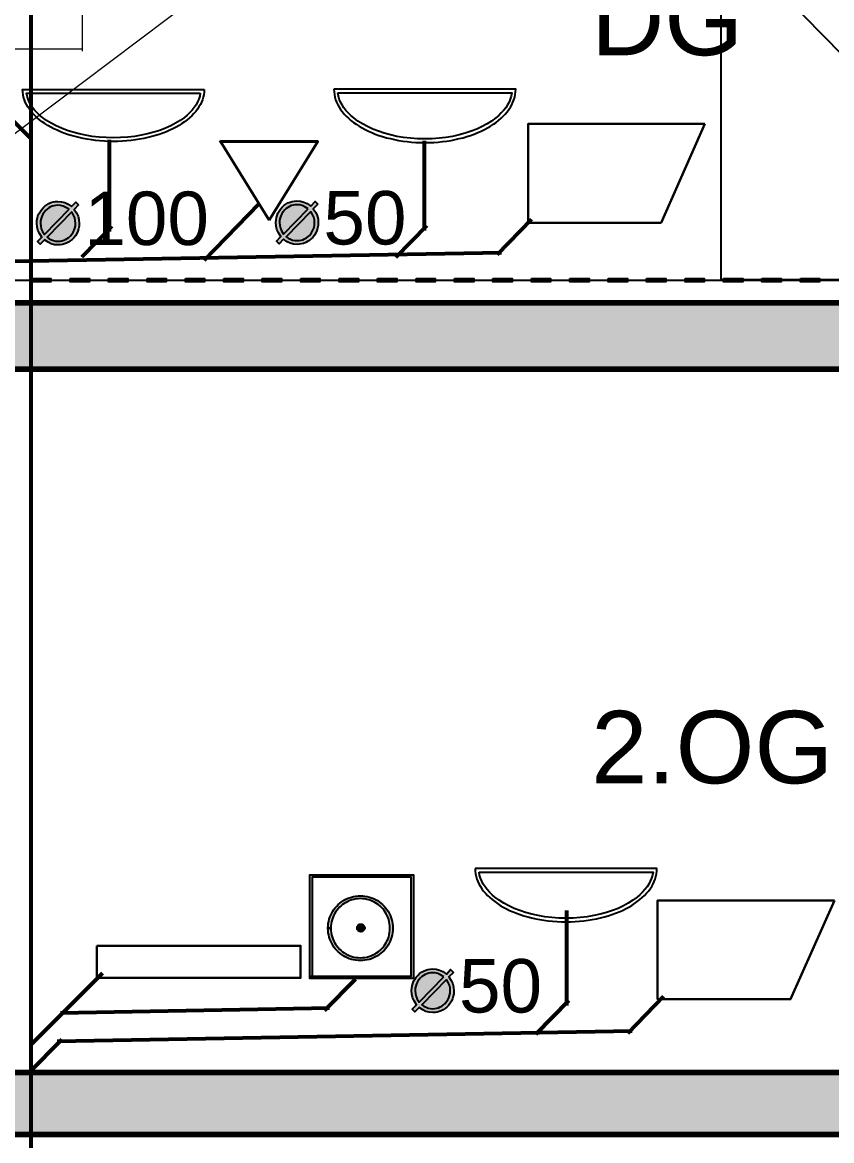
# Model space of a CAD drawing. Header units: millimetres. Extents: x 6 to 41668, y 1529 to 28527.
# Drawn here: x 26139 to 29259, y 14848 to 19161 of the extents above; entities that cross this region are included whole.
import ezdxf

# ---------------------------------------------------------------- set-up
doc = ezdxf.new("R2010")
doc.units = ezdxf.units.MM
doc.header["$LTSCALE"] = 50
for name, color, linetype in [('00_Wand_Bestand', 7, 'Continuous'), ('05_Linien_stark', 7, 'Continuous'), ('06_Linien_fein', 3, 'Continuous'), ('07_Bemassung', 6, 'Continuous'), ('10_Text', 7, 'Continuous')]:
    doc.layers.add(name, color=color, linetype=linetype)
doc.styles.add('PLAN', font='arial.ttf')

msp = doc.modelspace()

# ---------------------------------------------------------------- hatches: boundary and pattern name
at = {"layer": '00_Wand_Bestand'}
for points in [[(26356.3, 18456.9), (26339.4, 18439.4), (26348.5, 18425.7), (26354.3, 18413.1), (26357.5, 18399.9), (26358.5, 18384.7), (26357.9, 18374.5), (26356.2, 18364.8), (26353.2, 18355.4), (26349, 18346.4), (26343.7, 18337.7), (26337.2, 18329.5), (26330.9, 18323.1), (26324.3, 18317.5), (26317.4, 18312.8), (26310, 18309), (26302.3, 18306), (26294.2, 18303.9), (26285.7, 18302.6), (26276.9, 18302.1), (26263, 18303.2), (26250.8, 18306.4), (26238.6, 18312.4), (26224.6, 18321.8), (26207.6, 18304.7), (26197.3, 18315), (26214.4, 18332.2), (26205.3, 18346.6), (26199.4, 18359.4), (26196.3, 18372.2), (26195.2, 18386.7), (26195.7, 18396.2), (26197.2, 18405.3), (26199.6, 18414), (26203.1, 18422.4), (26207.5, 18430.4), (26212.9, 18438), (26219.3, 18445.2), (26226.3, 18451.8), (26233.7, 18457.3), (26241.5, 18461.9), (26249.7, 18465.4), (26258.2, 18467.9), (26267.1, 18469.5), (26276.3, 18470), (26290.5, 18468.9), (26303.1, 18465.6), (26315.6, 18459.5), (26329.3, 18450.1), (26346, 18467.4)], [(27277.9, 18459.1), (27260.9, 18441.6), (27270.1, 18427.9), (27275.9, 18415.3), (27279.1, 18402.1), (27280.1, 18386.9), (27279.5, 18376.7), (27277.7, 18367), (27274.7, 18357.6), (27270.6, 18348.5), (27265.2, 18339.9), (27258.7, 18331.6), (27252.5, 18325.2), (27245.9, 18319.7), (27238.9, 18315), (27231.6, 18311.2), (27223.8, 18308.2), (27215.7, 18306), (27207.3, 18304.8), (27198.4, 18304.3), (27184.5, 18305.4), (27172.4, 18308.6), (27160.2, 18314.5), (27146.1, 18324), (27129.2, 18306.9), (27118.8, 18317.2), (27135.9, 18334.4), (27126.8, 18348.8), (27121, 18361.6), (27117.8, 18374.4), (27116.8, 18388.9), (27117.3, 18398.3), (27118.7, 18407.5), (27121.2, 18416.2), (27124.6, 18424.6), (27129.1, 18432.6), (27134.5, 18440.2), (27140.9, 18447.4), (27147.9, 18454), (27155.3, 18459.5), (27163.1, 18464.1), (27171.3, 18467.6), (27179.8, 18470.1), (27188.7, 18471.6), (27197.9, 18472.1), (27212.1, 18471), (27224.7, 18467.7), (27237.1, 18461.7), (27250.8, 18452.3), (27267.6, 18469.6)], [(27240.8, 18442), (27228.4, 18449.4), (27218.1, 18454.2), (27208.4, 18456.7), (27197.9, 18457.5), (27190.2, 18457.1), (27182.8, 18455.9), (27175.8, 18453.8), (27169, 18450.9), (27162.5, 18447.1), (27156.4, 18442.5), (27150.6, 18437.1), (27144.5, 18430.1), (27139.5, 18422.6), (27135.7, 18414.7), (27132.9, 18406.3), (27131.2, 18397.5), (27130.7, 18388.3), (27131.5, 18376.8), (27134, 18366.6), (27138.6, 18356.2), (27145.9, 18344.4)], [(26319.2, 18439.8), (26306.9, 18447.2), (26296.5, 18452), (26286.8, 18454.5), (26276.3, 18455.4), (26268.6, 18454.9), (26261.3, 18453.7), (26254.2, 18451.6), (26247.4, 18448.7), (26241, 18444.9), (26234.8, 18440.3), (26229, 18434.9), (26222.9, 18427.9), (26218, 18420.4), (26214.1, 18412.5), (26211.3, 18404.1), (26209.7, 18395.3), (26209.1, 18386.1), (26210, 18374.6), (26212.4, 18364.4), (26217.1, 18354.1), (26224.3, 18342.2)], [(26329.6, 18429.5), (26234.4, 18331.9), (26242.7, 18326.4), (26251.2, 18322.2), (26259.7, 18319.1), (26268.3, 18317.3), (26277, 18316.7), (26284.7, 18317.1), (26292.1, 18318.4), (26299.2, 18320.4), (26306, 18323.3), (26312.5, 18327), (26318.6, 18331.6), (26324.5, 18337), (26330.5, 18343.9), (26335.5, 18351.3), (26339.4, 18359.2), (26342.1, 18367.4), (26343.8, 18376.1), (26344.3, 18385.3), (26343.5, 18396.9), (26341.1, 18407.3), (26336.6, 18417.7)], [(27251.1, 18431.7), (27156, 18334.1), (27164.3, 18328.6), (27172.8, 18324.4), (27181.3, 18321.3), (27189.9, 18319.5), (27198.6, 18318.9), (27206.3, 18319.3), (27213.7, 18320.6), (27220.8, 18322.6), (27227.6, 18325.5), (27234.1, 18329.2), (27240.2, 18333.8), (27246.1, 18339.2), (27252.1, 18346.1), (27257.1, 18353.5), (27260.9, 18361.4), (27263.7, 18369.6), (27265.4, 18378.3), (27265.9, 18387.4), (27265.1, 18399.1), (27262.7, 18409.5), (27258.2, 18419.9)], [(22149.3, 18086.2), (30224.5, 18086.2), (30224.5, 17815.7), (22149.3, 17815.7)], [(27251.7, 15477.6), (27247.2, 15477.6), (27247.2, 15873.2), (27647.3, 15873.2), (27647.3, 15473.2), (27247.2, 15473.2), (27247.2, 15477.6), (27251.7, 15477.6), (27251.7, 15482), (27638.4, 15482), (27638.4, 15864.4), (27256.1, 15864.4), (27256.1, 15477.6), (27251.7, 15477.6), (27251.7, 15482)], [(27328.6, 15667.6), (27317.6, 15667.6), (27317.9, 15676.5), (27318.8, 15685.3), (27320.3, 15693.9), (27322.4, 15702.2), (27325.1, 15710.3), (27328.2, 15718.2), (27331.9, 15725.8), (27336.1, 15733.1), (27340.7, 15740.1), (27345.8, 15746.7), (27351.3, 15753), (27357.2, 15758.9), (27363.5, 15764.4), (27370.1, 15769.5), (27377.1, 15774.1), (27384.4, 15778.3), (27392, 15781.9), (27399.8, 15785.1), (27408, 15787.7), (27416.3, 15789.8), (27424.9, 15791.4), (27433.6, 15792.3), (27442.5, 15792.6), (27451.5, 15792.3), (27460.2, 15791.4), (27468.8, 15789.8), (27477.2, 15787.7), (27485.3, 15785.1), (27493.1, 15781.9), (27500.7, 15778.3), (27508, 15774.1), (27515, 15769.5), (27521.7, 15764.4), (27527.9, 15758.9), (27533.8, 15753), (27539.3, 15746.7), (27544.4, 15740.1), (27549, 15733.1), (27553.2, 15725.8), (27556.9, 15718.2), (27560, 15710.3), (27562.7, 15702.2), (27564.8, 15693.9), (27566.3, 15685.3), (27567.2, 15676.5), (27567.5, 15667.6), (27567.2, 15658.7), (27566.3, 15649.9), (27564.8, 15641.4), (27562.7, 15633), (27560, 15624.9), (27556.9, 15617), (27553.2, 15609.4), (27549, 15602.1), (27544.4, 15595.1), (27539.3, 15588.5), (27533.8, 15582.2), (27527.9, 15576.3), (27521.7, 15570.8), (27515, 15565.7), (27508, 15561.1), (27500.7, 15557), (27493.1, 15553.3), (27485.3, 15550.1), (27477.2, 15547.5), (27468.8, 15545.4), (27460.2, 15543.9), (27451.5, 15542.9), (27442.5, 15542.6), (27433.6, 15542.9), (27424.9, 15543.9), (27416.3, 15545.4), (27408, 15547.5), (27399.8, 15550.1), (27392, 15553.3), (27384.4, 15557), (27377.1, 15561.1), (27370.1, 15565.7), (27363.5, 15570.8), (27357.2, 15576.3), (27351.3, 15582.2), (27345.8, 15588.5), (27340.7, 15595.1), (27336.1, 15602.1), (27331.9, 15609.4), (27328.2, 15617), (27325.1, 15624.9), (27322.4, 15633), (27320.3, 15641.4), (27318.8, 15649.9), (27317.9, 15658.7), (27317.6, 15667.6), (27328.6, 15667.6), (27328.9, 15659.1), (27329.9, 15650.8), (27331.4, 15642.6), (27333.5, 15634.7), (27336.1, 15627), (27339.2, 15619.6), (27342.9, 15612.4), (27347, 15605.6), (27351.6, 15599.1), (27356.6, 15592.9), (27362, 15587.1), (27367.8, 15581.7), (27374, 15576.6), (27380.5, 15572.1), (27387.4, 15567.9), (27394.5, 15564.3), (27402, 15561.1), (27409.6, 15558.5), (27417.6, 15556.4), (27425.7, 15554.9), (27434, 15554), (27442.5, 15553.6), (27451.1, 15554), (27459.4, 15554.9), (27467.5, 15556.4), (27475.5, 15558.5), (27483.1, 15561.1), (27490.6, 15564.3), (27497.7, 15567.9), (27504.6, 15572.1), (27511.1, 15576.6), (27517.3, 15581.7), (27523.1, 15587.1), (27528.5, 15592.9), (27533.5, 15599.1), (27538.1, 15605.6), (27542.2, 15612.4), (27545.9, 15619.6), (27549, 15627), (27551.6, 15634.7), (27553.7, 15642.6), (27555.2, 15650.8), (27556.2, 15659.1), (27556.5, 15667.6), (27556.2, 15676.1), (27555.2, 15684.4), (27553.7, 15692.6), (27551.6, 15700.5), (27549, 15708.2), (27545.9, 15715.6), (27542.2, 15722.8), (27538.1, 15729.6), (27533.5, 15736.1), (27528.5, 15742.3), (27523.1, 15748.1), (27517.3, 15753.6), (27511.1, 15758.6), (27504.6, 15763.2), (27497.7, 15767.3), (27490.6, 15770.9), (27483.1, 15774.1), (27475.5, 15776.7), (27467.5, 15778.8), (27459.4, 15780.3), (27451.1, 15781.3), (27442.5, 15781.6), (27434, 15781.3), (27425.7, 15780.3), (27417.6, 15778.8), (27409.6, 15776.7), (27402, 15774.1), (27394.5, 15770.9), (27387.4, 15767.3), (27380.5, 15763.2), (27374, 15758.6), (27367.8, 15753.6), (27362, 15748.1), (27356.6, 15742.3), (27351.6, 15736.1), (27347, 15729.6), (27342.9, 15722.8), (27339.2, 15715.6), (27336.1, 15708.2), (27333.5, 15700.5), (27331.4, 15692.6), (27329.9, 15684.4), (27328.9, 15676.1)], [(27800.8, 15497.4), (27783.9, 15479.8), (27793, 15466.2), (27798.8, 15453.5), (27802, 15440.4), (27803, 15425.1), (27802.4, 15415), (27800.6, 15405.2), (27797.7, 15395.8), (27793.5, 15386.8), (27788.2, 15378.2), (27781.6, 15369.9), (27775.4, 15363.5), (27768.8, 15358), (27761.8, 15353.3), (27754.5, 15349.4), (27746.8, 15346.4), (27738.7, 15344.3), (27730.2, 15343), (27721.3, 15342.6), (27707.5, 15343.6), (27695.3, 15346.8), (27683.1, 15352.8), (27669.1, 15362.3), (27652.1, 15345.1), (27641.8, 15355.5), (27658.9, 15372.6), (27649.7, 15387.1), (27643.9, 15399.9), (27640.7, 15412.7), (27639.7, 15427.1), (27640.2, 15436.6), (27641.6, 15445.7), (27644.1, 15454.5), (27647.6, 15462.8), (27652, 15470.8), (27657.4, 15478.5), (27663.8, 15485.7), (27670.8, 15492.3), (27678.3, 15497.8), (27686, 15502.3), (27694.2, 15505.9), (27702.7, 15508.4), (27711.6, 15509.9), (27720.8, 15510.4), (27735, 15509.3), (27747.6, 15506), (27760.1, 15500), (27773.8, 15490.6), (27790.5, 15507.9)], [(27763.7, 15480.2), (27751.3, 15487.7), (27741, 15492.4), (27731.3, 15495), (27720.8, 15495.8), (27713.1, 15495.4), (27705.7, 15494.2), (27698.7, 15492.1), (27691.9, 15489.1), (27685.5, 15485.4), (27679.3, 15480.8), (27673.5, 15475.4), (27667.4, 15468.3), (27662.4, 15460.9), (27658.6, 15452.9), (27655.8, 15444.6), (27654.2, 15435.8), (27653.6, 15426.6), (27654.4, 15415), (27656.9, 15404.8), (27661.6, 15394.5), (27668.8, 15382.7)], [(27774.1, 15469.9), (27678.9, 15372.3), (27687.2, 15366.9), (27695.7, 15362.6), (27704.2, 15359.6), (27712.8, 15357.8), (27721.5, 15357.2), (27729.2, 15357.6), (27736.6, 15358.8), (27743.7, 15360.9), (27750.5, 15363.8), (27757, 15367.5), (27763.1, 15372), (27768.9, 15377.4), (27775, 15384.4), (27780, 15391.8), (27783.8, 15399.6), (27786.6, 15407.9), (27788.2, 15416.6), (27788.8, 15425.7), (27788, 15437.4), (27785.6, 15447.8), (27781.1, 15458.1)], [(22092.7, 15118.3), (29872.9, 15118.3), (29872.9, 14864.5), (22092.7, 14864.5)]]:
    msp.add_hatch(color=7, dxfattribs=at).paths.add_polyline_path(points)
at = {"layer": '07_Bemassung'}
msp.add_hatch(color=7, dxfattribs=at).paths.add_polyline_path([(27444.5, 15683.7), (27447.5, 15683.4), (27450.3, 15682.5), (27452.9, 15681.2), (27455.1, 15679.3), (27456.9, 15677.1), (27458.3, 15674.6), (27459.2, 15671.8), (27459.5, 15668.7), (27459.2, 15665.7), (27458.3, 15662.9), (27456.9, 15660.3), (27455.1, 15658.1), (27452.9, 15656.3), (27450.3, 15654.9), (27447.5, 15654), (27444.5, 15653.7), (27441.5, 15654), (27438.6, 15654.9), (27436.1, 15656.3), (27433.9, 15658.1), (27432.1, 15660.3), (27430.7, 15662.9), (27429.8, 15665.7), (27429.5, 15668.7), (27429.8, 15671.8), (27430.7, 15674.6), (27432.1, 15677.1), (27433.9, 15679.3), (27436.1, 15681.2), (27438.6, 15682.5), (27441.5, 15683.4)])
msp.add_hatch(color=7, dxfattribs=at).paths.add_polyline_path([(27444.5, 15683.7), (27447.5, 15683.4), (27450.3, 15682.5), (27452.9, 15681.2), (27455.1, 15679.3), (27456.9, 15677.1), (27458.3, 15674.6), (27459.2, 15671.8), (27459.5, 15668.7), (27459.2, 15665.7), (27458.3, 15662.9), (27456.9, 15660.3), (27455.1, 15658.1), (27452.9, 15656.3), (27450.3, 15654.9), (27447.5, 15654), (27444.5, 15653.7), (27441.5, 15654), (27438.6, 15654.9), (27436.1, 15656.3), (27433.9, 15658.1), (27432.1, 15660.3), (27430.7, 15662.9), (27429.8, 15665.7), (27429.5, 15668.7), (27429.8, 15671.8), (27430.7, 15674.6), (27432.1, 15677.1), (27433.9, 15679.3), (27436.1, 15681.2), (27438.6, 15682.5), (27441.5, 15683.4)])

# ---------------------------------------------------------------- linework, layer by layer
at = {"layer": '00_Wand_Bestand'}
for points in [[(26356.3, 18456.9), (26339.4, 18439.4), (26348.5, 18425.7), (26354.3, 18413.1), (26357.5, 18399.9), (26358.5, 18384.7), (26357.9, 18374.5), (26356.2, 18364.8), (26353.2, 18355.4), (26349, 18346.4), (26343.7, 18337.7), (26337.2, 18329.5), (26330.9, 18323.1), (26324.3, 18317.5), (26317.4, 18312.8), (26310, 18309), (26302.3, 18306), (26294.2, 18303.9), (26285.7, 18302.6), (26276.9, 18302.1), (26263, 18303.2), (26250.8, 18306.4), (26238.6, 18312.4), (26224.6, 18321.8), (26207.6, 18304.7), (26197.3, 18315), (26214.4, 18332.2), (26205.3, 18346.6), (26199.4, 18359.4), (26196.3, 18372.2), (26195.2, 18386.7), (26195.7, 18396.2), (26197.2, 18405.3), (26199.6, 18414), (26203.1, 18422.4), (26207.5, 18430.4), (26212.9, 18438), (26219.3, 18445.2), (26226.3, 18451.8), (26233.7, 18457.3), (26241.5, 18461.9), (26249.7, 18465.4), (26258.2, 18467.9), (26267.1, 18469.5), (26276.3, 18470), (26290.5, 18468.9), (26303.1, 18465.6), (26315.6, 18459.5), (26329.3, 18450.1), (26346, 18467.4)], [(27277.9, 18459.1), (27260.9, 18441.6), (27270.1, 18427.9), (27275.9, 18415.3), (27279.1, 18402.1), (27280.1, 18386.9), (27279.5, 18376.7), (27277.7, 18367), (27274.7, 18357.6), (27270.6, 18348.5), (27265.2, 18339.9), (27258.7, 18331.6), (27252.5, 18325.2), (27245.9, 18319.7), (27238.9, 18315), (27231.6, 18311.2), (27223.8, 18308.2), (27215.7, 18306), (27207.3, 18304.8), (27198.4, 18304.3), (27184.5, 18305.4), (27172.4, 18308.6), (27160.2, 18314.5), (27146.1, 18324), (27129.2, 18306.9), (27118.8, 18317.2), (27135.9, 18334.4), (27126.8, 18348.8), (27121, 18361.6), (27117.8, 18374.4), (27116.8, 18388.9), (27117.3, 18398.3), (27118.7, 18407.5), (27121.2, 18416.2), (27124.6, 18424.6), (27129.1, 18432.6), (27134.5, 18440.2), (27140.9, 18447.4), (27147.9, 18454), (27155.3, 18459.5), (27163.1, 18464.1), (27171.3, 18467.6), (27179.8, 18470.1), (27188.7, 18471.6), (27197.9, 18472.1), (27212.1, 18471), (27224.7, 18467.7), (27237.1, 18461.7), (27250.8, 18452.3), (27267.6, 18469.6)], [(27240.8, 18442), (27228.4, 18449.4), (27218.1, 18454.2), (27208.4, 18456.7), (27197.9, 18457.5), (27190.2, 18457.1), (27182.8, 18455.9), (27175.8, 18453.8), (27169, 18450.9), (27162.5, 18447.1), (27156.4, 18442.5), (27150.6, 18437.1), (27144.5, 18430.1), (27139.5, 18422.6), (27135.7, 18414.7), (27132.9, 18406.3), (27131.2, 18397.5), (27130.7, 18388.3), (27131.5, 18376.8), (27134, 18366.6), (27138.6, 18356.2), (27145.9, 18344.4)], [(26319.2, 18439.8), (26306.9, 18447.2), (26296.5, 18452), (26286.8, 18454.5), (26276.3, 18455.4), (26268.6, 18454.9), (26261.3, 18453.7), (26254.2, 18451.6), (26247.4, 18448.7), (26241, 18444.9), (26234.8, 18440.3), (26229, 18434.9), (26222.9, 18427.9), (26218, 18420.4), (26214.1, 18412.5), (26211.3, 18404.1), (26209.7, 18395.3), (26209.1, 18386.1), (26210, 18374.6), (26212.4, 18364.4), (26217.1, 18354.1), (26224.3, 18342.2)], [(26329.6, 18429.5), (26234.4, 18331.9), (26242.7, 18326.4), (26251.2, 18322.2), (26259.7, 18319.1), (26268.3, 18317.3), (26277, 18316.7), (26284.7, 18317.1), (26292.1, 18318.4), (26299.2, 18320.4), (26306, 18323.3), (26312.5, 18327), (26318.6, 18331.6), (26324.5, 18337), (26330.5, 18343.9), (26335.5, 18351.3), (26339.4, 18359.2), (26342.1, 18367.4), (26343.8, 18376.1), (26344.3, 18385.3), (26343.5, 18396.9), (26341.1, 18407.3), (26336.6, 18417.7)], [(27251.1, 18431.7), (27156, 18334.1), (27164.3, 18328.6), (27172.8, 18324.4), (27181.3, 18321.3), (27189.9, 18319.5), (27198.6, 18318.9), (27206.3, 18319.3), (27213.7, 18320.6), (27220.8, 18322.6), (27227.6, 18325.5), (27234.1, 18329.2), (27240.2, 18333.8), (27246.1, 18339.2), (27252.1, 18346.1), (27257.1, 18353.5), (27260.9, 18361.4), (27263.7, 18369.6), (27265.4, 18378.3), (27265.9, 18387.4), (27265.1, 18399.1), (27262.7, 18409.5), (27258.2, 18419.9)], [(22149.3, 18086.2), (30224.5, 18086.2), (30224.5, 17815.7), (22149.3, 17815.7)], [(27251.7, 15477.6), (27247.2, 15477.6), (27247.2, 15873.2), (27647.3, 15873.2), (27647.3, 15473.2), (27247.2, 15473.2), (27247.2, 15477.6), (27251.7, 15477.6), (27251.7, 15482), (27638.4, 15482), (27638.4, 15864.4), (27256.1, 15864.4), (27256.1, 15477.6), (27251.7, 15477.6), (27251.7, 15482)], [(27328.6, 15667.6), (27317.6, 15667.6), (27317.9, 15676.5), (27318.8, 15685.3), (27320.3, 15693.9), (27322.4, 15702.2), (27325.1, 15710.3), (27328.2, 15718.2), (27331.9, 15725.8), (27336.1, 15733.1), (27340.7, 15740.1), (27345.8, 15746.7), (27351.3, 15753), (27357.2, 15758.9), (27363.5, 15764.4), (27370.1, 15769.5), (27377.1, 15774.1), (27384.4, 15778.3), (27392, 15781.9), (27399.8, 15785.1), (27408, 15787.7), (27416.3, 15789.8), (27424.9, 15791.4), (27433.6, 15792.3), (27442.5, 15792.6), (27451.5, 15792.3), (27460.2, 15791.4), (27468.8, 15789.8), (27477.2, 15787.7), (27485.3, 15785.1), (27493.1, 15781.9), (27500.7, 15778.3), (27508, 15774.1), (27515, 15769.5), (27521.7, 15764.4), (27527.9, 15758.9), (27533.8, 15753), (27539.3, 15746.7), (27544.4, 15740.1), (27549, 15733.1), (27553.2, 15725.8), (27556.9, 15718.2), (27560, 15710.3), (27562.7, 15702.2), (27564.8, 15693.9), (27566.3, 15685.3), (27567.2, 15676.5), (27567.5, 15667.6), (27567.2, 15658.7), (27566.3, 15649.9), (27564.8, 15641.4), (27562.7, 15633), (27560, 15624.9), (27556.9, 15617), (27553.2, 15609.4), (27549, 15602.1), (27544.4, 15595.1), (27539.3, 15588.5), (27533.8, 15582.2), (27527.9, 15576.3), (27521.7, 15570.8), (27515, 15565.7), (27508, 15561.1), (27500.7, 15557), (27493.1, 15553.3), (27485.3, 15550.1), (27477.2, 15547.5), (27468.8, 15545.4), (27460.2, 15543.9), (27451.5, 15542.9), (27442.5, 15542.6), (27433.6, 15542.9), (27424.9, 15543.9), (27416.3, 15545.4), (27408, 15547.5), (27399.8, 15550.1), (27392, 15553.3), (27384.4, 15557), (27377.1, 15561.1), (27370.1, 15565.7), (27363.5, 15570.8), (27357.2, 15576.3), (27351.3, 15582.2), (27345.8, 15588.5), (27340.7, 15595.1), (27336.1, 15602.1), (27331.9, 15609.4), (27328.2, 15617), (27325.1, 15624.9), (27322.4, 15633), (27320.3, 15641.4), (27318.8, 15649.9), (27317.9, 15658.7), (27317.6, 15667.6), (27328.6, 15667.6), (27328.9, 15659.1), (27329.9, 15650.8), (27331.4, 15642.6), (27333.5, 15634.7), (27336.1, 15627), (27339.2, 15619.6), (27342.9, 15612.4), (27347, 15605.6), (27351.6, 15599.1), (27356.6, 15592.9), (27362, 15587.1), (27367.8, 15581.7), (27374, 15576.6), (27380.5, 15572.1), (27387.4, 15567.9), (27394.5, 15564.3), (27402, 15561.1), (27409.6, 15558.5), (27417.6, 15556.4), (27425.7, 15554.9), (27434, 15554), (27442.5, 15553.6), (27451.1, 15554), (27459.4, 15554.9), (27467.5, 15556.4), (27475.5, 15558.5), (27483.1, 15561.1), (27490.6, 15564.3), (27497.7, 15567.9), (27504.6, 15572.1), (27511.1, 15576.6), (27517.3, 15581.7), (27523.1, 15587.1), (27528.5, 15592.9), (27533.5, 15599.1), (27538.1, 15605.6), (27542.2, 15612.4), (27545.9, 15619.6), (27549, 15627), (27551.6, 15634.7), (27553.7, 15642.6), (27555.2, 15650.8), (27556.2, 15659.1), (27556.5, 15667.6), (27556.2, 15676.1), (27555.2, 15684.4), (27553.7, 15692.6), (27551.6, 15700.5), (27549, 15708.2), (27545.9, 15715.6), (27542.2, 15722.8), (27538.1, 15729.6), (27533.5, 15736.1), (27528.5, 15742.3), (27523.1, 15748.1), (27517.3, 15753.6), (27511.1, 15758.6), (27504.6, 15763.2), (27497.7, 15767.3), (27490.6, 15770.9), (27483.1, 15774.1), (27475.5, 15776.7), (27467.5, 15778.8), (27459.4, 15780.3), (27451.1, 15781.3), (27442.5, 15781.6), (27434, 15781.3), (27425.7, 15780.3), (27417.6, 15778.8), (27409.6, 15776.7), (27402, 15774.1), (27394.5, 15770.9), (27387.4, 15767.3), (27380.5, 15763.2), (27374, 15758.6), (27367.8, 15753.6), (27362, 15748.1), (27356.6, 15742.3), (27351.6, 15736.1), (27347, 15729.6), (27342.9, 15722.8), (27339.2, 15715.6), (27336.1, 15708.2), (27333.5, 15700.5), (27331.4, 15692.6), (27329.9, 15684.4), (27328.9, 15676.1)], [(27800.8, 15497.4), (27783.9, 15479.8), (27793, 15466.2), (27798.8, 15453.5), (27802, 15440.4), (27803, 15425.1), (27802.4, 15415), (27800.6, 15405.2), (27797.7, 15395.8), (27793.5, 15386.8), (27788.2, 15378.2), (27781.6, 15369.9), (27775.4, 15363.5), (27768.8, 15358), (27761.8, 15353.3), (27754.5, 15349.4), (27746.8, 15346.4), (27738.7, 15344.3), (27730.2, 15343), (27721.3, 15342.6), (27707.5, 15343.6), (27695.3, 15346.8), (27683.1, 15352.8), (27669.1, 15362.3), (27652.1, 15345.1), (27641.8, 15355.5), (27658.9, 15372.6), (27649.7, 15387.1), (27643.9, 15399.9), (27640.7, 15412.7), (27639.7, 15427.1), (27640.2, 15436.6), (27641.6, 15445.7), (27644.1, 15454.5), (27647.6, 15462.8), (27652, 15470.8), (27657.4, 15478.5), (27663.8, 15485.7), (27670.8, 15492.3), (27678.3, 15497.8), (27686, 15502.3), (27694.2, 15505.9), (27702.7, 15508.4), (27711.6, 15509.9), (27720.8, 15510.4), (27735, 15509.3), (27747.6, 15506), (27760.1, 15500), (27773.8, 15490.6), (27790.5, 15507.9)], [(27763.7, 15480.2), (27751.3, 15487.7), (27741, 15492.4), (27731.3, 15495), (27720.8, 15495.8), (27713.1, 15495.4), (27705.7, 15494.2), (27698.7, 15492.1), (27691.9, 15489.1), (27685.5, 15485.4), (27679.3, 15480.8), (27673.5, 15475.4), (27667.4, 15468.3), (27662.4, 15460.9), (27658.6, 15452.9), (27655.8, 15444.6), (27654.2, 15435.8), (27653.6, 15426.6), (27654.4, 15415), (27656.9, 15404.8), (27661.6, 15394.5), (27668.8, 15382.7)], [(27774.1, 15469.9), (27678.9, 15372.3), (27687.2, 15366.9), (27695.7, 15362.6), (27704.2, 15359.6), (27712.8, 15357.8), (27721.5, 15357.2), (27729.2, 15357.6), (27736.6, 15358.8), (27743.7, 15360.9), (27750.5, 15363.8), (27757, 15367.5), (27763.1, 15372), (27768.9, 15377.4), (27775, 15384.4), (27780, 15391.8), (27783.8, 15399.6), (27786.6, 15407.9), (27788.2, 15416.6), (27788.8, 15425.7), (27788, 15437.4), (27785.6, 15447.8), (27781.1, 15458.1)], [(22092.7, 15118.3), (29872.9, 15118.3), (29872.9, 14864.5), (22092.7, 14864.5)]]:
    msp.add_lwpolyline(points, close=True, dxfattribs=at)
at = {"layer": '05_Linien_stark', "lineweight": 15}
for p, q in [((26370.1, 19245.9), (26370.1, 19049.8)), ((26367, 19057.5), (26109.5, 19057.5))]:
    msp.add_line(p, q, dxfattribs=at)
at = {"layer": '05_Linien_stark', "lineweight": 53}
for p, q in [((26171.5, 18713.1), (25910.2, 18974.3)), ((26474.7, 18353.6), (26474.7, 18707.9)), ((27690.1, 18358), (27690.1, 18703.3)), ((26840.4, 18244.1), (27052.8, 18462.1)), ((26369.2, 18256.7), (26484.2, 18374.8)), ((27579.7, 18255.2), (27698.3, 18376.9)), ((27969.2, 18264.9), (28102.6, 18401.8)), ((27987, 18272.3), (25629.8, 18230.1)), ((28237.9, 15370.1), (28237.9, 15736.4)), ((26173.8, 15219.5), (26448.4, 15494.1)), ((27303.9, 15350.8), (27424, 15470.8)), ((28472.9, 15263.4), (28611.1, 15405.2)), ((27322.8, 15359), (26286.4, 15340.4)), ((28119.4, 15259), (28246, 15388.9)), ((28490.8, 15270), (26273.9, 15230.3))]:
    msp.add_line(p, q, dxfattribs=at)
at = {"layer": '05_Linien_stark', "lineweight": 25}
for points in [[(24658.8, 23948.9), (24563.3, 23855.1), (30335, 17981.8), (30430.4, 18075.6)], [(22074.5, 18167), (29814.1, 18167), (29814.1, 18075.6), (22074.5, 18075.6)]]:
    msp.add_lwpolyline(points, close=True, dxfattribs=at)
at = {"layer": '05_Linien_stark', "lineweight": 30}
for points in [[(28770.4, 18769), (28088.9, 18769), (28088.9, 18388), (28601.8, 18388)], [(29269.7, 15774.5), (28588.3, 15774.5), (28588.3, 15393.5), (29101.2, 15393.5)], [(26426.7, 15600), (27211.7, 15600), (27211.7, 15475.8), (26426.7, 15475.8)]]:
    msp.add_lwpolyline(points, close=True, dxfattribs=at)
at = {"layer": '05_Linien_stark', "lineweight": 40}
msp.add_lwpolyline([(27090.6, 18397.9), (26903, 18701), (27278.1, 18701)], close=True, dxfattribs=at)
at = {"layer": '05_Linien_stark', "lineweight": 50}
msp.add_lwpolyline([(22160.8, 18074.8), (30213, 18074.8), (30213, 17827.2), (22160.8, 17827.2)], close=True, dxfattribs=at)
at = {"layer": '06_Linien_fein'}
for points in [[(26840.4, 18901.3), (26839.9, 18891.3), (26838.7, 18881.4), (26836.6, 18871.7), (26833.7, 18862.1), (26830, 18852.7), (26825.5, 18843.5), (26820.3, 18834.5), (26814.4, 18825.6), (26807.8, 18817), (26800.5, 18808.5), (26792.6, 18800.3), (26784, 18792.4), (26774.7, 18784.7), (26764.9, 18777.2), (26754.5, 18770.1), (26743.5, 18763.2), (26732, 18756.6), (26720, 18750.3), (26707.4, 18744.4), (26694.4, 18738.8), (26680.9, 18733.5), (26667, 18728.6), (26652.7, 18724), (26637.9, 18719.9), (26622.8, 18716.1), (26607.3, 18712.7), (26591.4, 18709.7), (26575.3, 18707.2), (26558.8, 18705.1), (26542.1, 18703.4), (26525.1, 18702.3), (26507.8, 18701.5), (26490.4, 18701.3), (26472.9, 18701.5), (26455.6, 18702.3), (26438.6, 18703.4), (26421.9, 18705.1), (26405.4, 18707.2), (26389.3, 18709.7), (26373.4, 18712.7), (26357.9, 18716.1), (26342.8, 18719.9), (26328, 18724), (26313.7, 18728.6), (26299.8, 18733.5), (26286.3, 18738.8), (26273.3, 18744.4), (26260.7, 18750.3), (26248.7, 18756.6), (26237.2, 18763.2), (26226.2, 18770.1), (26215.8, 18777.2), (26206, 18784.7), (26196.7, 18792.4), (26188.1, 18800.3), (26180.2, 18808.5), (26172.9, 18817), (26166.3, 18825.6), (26160.3, 18834.5), (26155.2, 18843.5), (26150.7, 18852.7), (26147, 18862.1), (26144.1, 18871.7), (26142, 18881.4), (26140.8, 18891.3), (26140.3, 18901.3)], [(26825.3, 18887.2), (26823, 18875.7), (26819.5, 18864.5), (26814.8, 18853.6), (26809, 18842.9), (26802.1, 18832.5), (26794, 18822.5), (26785, 18812.7), (26775.1, 18803.3), (26764.2, 18794.3), (26748, 18782.6), (26730.3, 18771.8), (26711.1, 18761.7), (26690.7, 18752.5), (26669.1, 18744.2), (26646.3, 18736.8), (26622.4, 18730.5), (26597.6, 18725.2), (26571.9, 18721), (26545.4, 18717.9), (26518.2, 18716), (26490.4, 18715.4), (26462.5, 18716), (26435.3, 18717.9), (26408.8, 18721), (26383.1, 18725.2), (26358.3, 18730.5), (26334.4, 18736.8), (26311.6, 18744.2), (26290, 18752.5), (26269.5, 18761.7), (26250.4, 18771.8), (26232.7, 18782.6), (26216.5, 18794.3), (26205.6, 18803.3), (26195.7, 18812.7), (26186.6, 18822.5), (26178.6, 18832.5), (26171.7, 18842.9), (26165.9, 18853.6), (26161.2, 18864.5), (26157.7, 18875.7), (26155.4, 18887.2), (26322.9, 18887.2), (26490.4, 18887.2)], [(27340.3, 18902.4), (27340.8, 18892.1), (27342.1, 18882), (27344.1, 18872), (27347, 18862.2), (27350.7, 18852.5), (27355.2, 18843), (27360.4, 18833.7), (27366.3, 18824.6), (27372.9, 18815.7), (27380.2, 18807.1), (27388.2, 18798.6), (27396.8, 18790.5), (27406, 18782.5), (27415.9, 18774.9), (27426.3, 18767.5), (27437.3, 18760.5), (27448.8, 18753.7), (27460.9, 18747.3), (27473.4, 18741.1), (27486.4, 18735.4), (27499.9, 18730), (27513.9, 18724.9), (27528.3, 18720.2), (27543, 18715.9), (27558.2, 18712.1), (27573.7, 18708.6), (27589.5, 18705.5), (27605.7, 18702.9), (27622.2, 18700.8), (27639, 18699.1), (27656, 18697.8), (27673.2, 18697.1), (27690.7, 18696.8), (27708.2, 18697.1), (27725.5, 18697.8), (27742.5, 18699.1), (27759.3, 18700.8), (27775.7, 18702.9), (27791.9, 18705.5), (27807.8, 18708.6), (27823.3, 18712.1), (27838.4, 18715.9), (27853.2, 18720.2), (27867.6, 18724.9), (27881.5, 18730), (27895, 18735.4), (27908, 18741.1), (27920.6, 18747.3), (27932.6, 18753.7), (27944.2, 18760.5), (27955.2, 18767.5), (27965.6, 18774.9), (27975.4, 18782.5), (27984.7, 18790.5), (27993.3, 18798.6), (28001.2, 18807.1), (28008.5, 18815.7), (28015.2, 18824.6), (28021.1, 18833.7), (28026.3, 18843), (28030.7, 18852.5), (28034.4, 18862.2), (28037.3, 18872), (28039.4, 18882), (28040.7, 18892.1), (28041.1, 18902.4)], [(27355.4, 18888.3), (28026.1, 18888.3), (28023.9, 18876.4), (28020.4, 18864.8), (28015.7, 18853.4), (28009.8, 18842.4), (28002.9, 18831.6), (27994.8, 18821.2), (27985.7, 18811.1), (27975.7, 18801.4), (27964.7, 18792), (27948.5, 18780), (27930.8, 18768.8), (27911.7, 18758.5), (27891.2, 18749), (27869.5, 18740.5), (27846.7, 18732.9), (27822.8, 18726.4), (27798, 18721), (27772.3, 18716.7), (27745.8, 18713.5), (27718.6, 18711.6), (27690.7, 18710.9), (27662.9, 18711.6), (27635.7, 18713.5), (27609.2, 18716.7), (27583.4, 18721), (27558.6, 18726.4), (27534.7, 18732.9), (27511.9, 18740.5), (27490.2, 18749), (27469.8, 18758.5), (27450.7, 18768.8), (27433, 18780), (27416.8, 18792), (27405.8, 18801.4), (27395.7, 18811.1), (27386.6, 18821.2), (27378.6, 18831.6), (27371.6, 18842.4), (27365.7, 18853.4), (27361.1, 18864.8), (27357.6, 18876.4)], [(27884.9, 15897.5), (27885.3, 15887.3), (27886.6, 15877.2), (27888.7, 15867.2), (27891.6, 15857.3), (27895.2, 15847.7), (27899.7, 15838.2), (27904.9, 15828.9), (27910.8, 15819.8), (27917.4, 15810.9), (27924.7, 15802.2), (27932.7, 15793.8), (27941.3, 15785.6), (27950.5, 15777.7), (27960.4, 15770), (27970.8, 15762.7), (27981.8, 15755.6), (27993.3, 15748.8), (28005.4, 15742.4), (28017.9, 15736.3), (28031, 15730.5), (28044.5, 15725.1), (28058.4, 15720), (28072.8, 15715.4), (28087.5, 15711.1), (28102.7, 15707.2), (28118.2, 15703.7), (28134, 15700.7), (28150.2, 15698.1), (28166.7, 15695.9), (28183.5, 15694.2), (28200.5, 15693), (28217.8, 15692.2), (28235.2, 15692), (28252.7, 15692.2), (28270, 15693), (28287, 15694.2), (28303.8, 15695.9), (28320.3, 15698.1), (28336.4, 15700.7), (28352.3, 15703.7), (28367.8, 15707.2), (28383, 15711.1), (28397.7, 15715.4), (28412.1, 15720), (28426, 15725.1), (28439.5, 15730.5), (28452.6, 15736.3), (28465.1, 15742.4), (28477.2, 15748.8), (28488.7, 15755.6), (28499.7, 15762.7), (28510.1, 15770), (28519.9, 15777.7), (28529.2, 15785.6), (28537.8, 15793.8), (28545.8, 15802.2), (28553.1, 15810.9), (28559.7, 15819.8), (28565.6, 15828.9), (28570.8, 15838.2), (28575.2, 15847.7), (28578.9, 15857.3), (28581.8, 15867.2), (28583.9, 15877.2), (28585.2, 15887.3), (28585.6, 15897.5)], [(27899.9, 15883.4), (28570.6, 15883.4), (28568.4, 15871.6), (28564.9, 15860), (28560.2, 15848.6), (28554.4, 15837.5), (28547.4, 15826.8), (28539.3, 15816.3), (28530.3, 15806.2), (28520.2, 15796.5), (28509.2, 15787.2), (28493, 15775.2), (28475.3, 15764), (28456.2, 15753.6), (28435.7, 15744.2), (28414.1, 15735.6), (28391.2, 15728.1), (28367.4, 15721.6), (28342.5, 15716.1), (28316.8, 15711.8), (28290.3, 15708.7), (28263.1, 15706.7), (28235.2, 15706.1), (28207.4, 15706.7), (28180.2, 15708.7), (28153.7, 15711.8), (28128, 15716.1), (28103.1, 15721.6), (28079.3, 15728.1), (28056.5, 15735.6), (28034.8, 15744.2), (28014.3, 15753.6), (27995.2, 15764), (27977.5, 15775.2), (27961.3, 15787.2), (27950.3, 15796.5), (27940.3, 15806.2), (27931.2, 15816.3), (27923.1, 15826.8), (27916.1, 15837.5), (27910.3, 15848.6), (27905.6, 15860), (27902.1, 15871.6)]]:
    msp.add_lwpolyline(points, close=True, dxfattribs=at)
at = {"layer": '07_Bemassung', "lineweight": 53}
for p, q in [((26172.4, 23667.9), (26172.4, 6044)), ((26164.3, 15110.2), (26292.1, 15238))]:
    msp.add_line(p, q, dxfattribs=at)
at = {"layer": '07_Bemassung', "lineweight": 15}
msp.add_line((28939.9, 20863.6), (25267.1, 18096), dxfattribs=at)
at = {"layer": '07_Bemassung', "lineweight": 25}
msp.add_lwpolyline([(28833.2, 20154.3), (29636.7, 20154.3), (29636.7, 18167.4), (28833.2, 18167.4)], close=True, dxfattribs=at)
at = {"layer": '07_Bemassung'}
for points in [[(26175.4, 18172.8), (26249.5, 18172.8), (26249.5, 18160.4), (26175.4, 18160.4)], [(26323.5, 18172.8), (26397.6, 18172.8), (26397.6, 18160.4), (26323.5, 18160.4)], [(26471.7, 18172.8), (26545.8, 18172.8), (26545.8, 18160.4), (26471.7, 18160.4)], [(26619.9, 18172.8), (26693.9, 18172.8), (26693.9, 18160.4), (26619.9, 18160.4)], [(26768, 18172.8), (26842.1, 18172.8), (26842.1, 18160.4), (26768, 18160.4)], [(26916.2, 18172.8), (26990.3, 18172.8), (26990.3, 18160.4), (26916.2, 18160.4)], [(27064.4, 18172.8), (27138.5, 18172.8), (27138.5, 18160.4), (27064.4, 18160.4)], [(27212.5, 18172.8), (27286.6, 18172.8), (27286.6, 18160.4), (27212.5, 18160.4)], [(27360.7, 18172.8), (27434.8, 18172.8), (27434.8, 18160.4), (27360.7, 18160.4)], [(27508.9, 18172.8), (27583, 18172.8), (27583, 18160.4), (27508.9, 18160.4)], [(27657, 18172.8), (27731.1, 18172.8), (27731.1, 18160.4), (27657, 18160.4)], [(27805.2, 18172.8), (27879.3, 18172.8), (27879.3, 18160.4), (27805.2, 18160.4)], [(27953.4, 18172.8), (28027.5, 18172.8), (28027.5, 18160.4), (27953.4, 18160.4)], [(28101.5, 18172.8), (28175.6, 18172.8), (28175.6, 18160.4), (28101.5, 18160.4)], [(28249.7, 18172.8), (28323.8, 18172.8), (28323.8, 18160.4), (28249.7, 18160.4)], [(28397.9, 18172.8), (28472, 18172.8), (28472, 18160.4), (28397.9, 18160.4)], [(28546, 18172.8), (28620.1, 18172.8), (28620.1, 18160.4), (28546, 18160.4)], [(28694.2, 18172.8), (28768.3, 18172.8), (28768.3, 18160.4), (28694.2, 18160.4)], [(28842.4, 18172.8), (28916.5, 18172.8), (28916.5, 18160.4), (28842.4, 18160.4)], [(28990.5, 18172.8), (29064.6, 18172.8), (29064.6, 18160.4), (28990.5, 18160.4)], [(29138.7, 18172.8), (29212.8, 18172.8), (29212.8, 18160.4), (29138.7, 18160.4)], [(26155.4, 17827.9), (26229.5, 17827.9), (26229.5, 17815.6), (26155.4, 17815.6)], [(26303.6, 17827.9), (26377.7, 17827.9), (26377.7, 17815.6), (26303.6, 17815.6)], [(26451.8, 17827.9), (26525.9, 17827.9), (26525.9, 17815.6), (26451.8, 17815.6)], [(26599.9, 17827.9), (26674, 17827.9), (26674, 17815.6), (26599.9, 17815.6)], [(26748.1, 17827.9), (26822.2, 17827.9), (26822.2, 17815.6), (26748.1, 17815.6)], [(26896.3, 17827.9), (26970.4, 17827.9), (26970.4, 17815.6), (26896.3, 17815.6)], [(27044.5, 17827.9), (27118.6, 17827.9), (27118.6, 17815.6), (27044.5, 17815.6)], [(27192.6, 17827.9), (27266.7, 17827.9), (27266.7, 17815.6), (27192.6, 17815.6)], [(27340.8, 17827.9), (27414.9, 17827.9), (27414.9, 17815.6), (27340.8, 17815.6)], [(27489, 17827.9), (27563.1, 17827.9), (27563.1, 17815.6), (27489, 17815.6)], [(27637.1, 17827.9), (27711.2, 17827.9), (27711.2, 17815.6), (27637.1, 17815.6)], [(27785.3, 17827.9), (27859.4, 17827.9), (27859.4, 17815.6), (27785.3, 17815.6)], [(27933.5, 17827.9), (28007.6, 17827.9), (28007.6, 17815.6), (27933.5, 17815.6)], [(28081.6, 17827.9), (28155.7, 17827.9), (28155.7, 17815.6), (28081.6, 17815.6)], [(28229.8, 17827.9), (28303.9, 17827.9), (28303.9, 17815.6), (28229.8, 17815.6)], [(28378, 17827.9), (28452.1, 17827.9), (28452.1, 17815.6), (28378, 17815.6)], [(28526.1, 17827.9), (28600.2, 17827.9), (28600.2, 17815.6), (28526.1, 17815.6)], [(28674.3, 17827.9), (28748.4, 17827.9), (28748.4, 17815.6), (28674.3, 17815.6)], [(28822.5, 17827.9), (28896.6, 17827.9), (28896.6, 17815.6), (28822.5, 17815.6)], [(28970.7, 17827.9), (29044.8, 17827.9), (29044.8, 17815.6), (28970.7, 17815.6)], [(29118.8, 17827.9), (29192.9, 17827.9), (29192.9, 17815.6), (29118.8, 17815.6)], [(26157.9, 15117.7), (26232, 15117.7), (26232, 15105.3), (26157.9, 15105.3)], [(26306.1, 15117.7), (26380.2, 15117.7), (26380.2, 15105.3), (26306.1, 15105.3)], [(26454.2, 15117.7), (26528.3, 15117.7), (26528.3, 15105.3), (26454.2, 15105.3)], [(26602.4, 15117.7), (26676.5, 15117.7), (26676.5, 15105.3), (26602.4, 15105.3)], [(26750.6, 15117.7), (26824.7, 15117.7), (26824.7, 15105.3), (26750.6, 15105.3)], [(26898.7, 15117.7), (26972.8, 15117.7), (26972.8, 15105.3), (26898.7, 15105.3)], [(27046.9, 15117.7), (27121, 15117.7), (27121, 15105.3), (27046.9, 15105.3)], [(27195.1, 15117.7), (27269.2, 15117.7), (27269.2, 15105.3), (27195.1, 15105.3)], [(27343.2, 15117.7), (27417.3, 15117.7), (27417.3, 15105.3), (27343.2, 15105.3)], [(27491.4, 15117.7), (27565.5, 15117.7), (27565.5, 15105.3), (27491.4, 15105.3)], [(27639.6, 15117.7), (27713.7, 15117.7), (27713.7, 15105.3), (27639.6, 15105.3)], [(27787.7, 15117.7), (27861.8, 15117.7), (27861.8, 15105.3), (27787.7, 15105.3)], [(27935.9, 15117.7), (28010, 15117.7), (28010, 15105.3), (27935.9, 15105.3)], [(28084.1, 15117.7), (28158.2, 15117.7), (28158.2, 15105.3), (28084.1, 15105.3)], [(28232.2, 15117.7), (28306.3, 15117.7), (28306.3, 15105.3), (28232.2, 15105.3)], [(28380.4, 15117.7), (28454.5, 15117.7), (28454.5, 15105.3), (28380.4, 15105.3)], [(28528.6, 15117.7), (28602.7, 15117.7), (28602.7, 15105.3), (28528.6, 15105.3)], [(28676.7, 15117.7), (28750.8, 15117.7), (28750.8, 15105.3), (28676.7, 15105.3)], [(28824.9, 15117.7), (28899, 15117.7), (28899, 15105.3), (28824.9, 15105.3)], [(28973.1, 15117.7), (29047.2, 15117.7), (29047.2, 15105.3), (28973.1, 15105.3)], [(29121.3, 15117.7), (29195.4, 15117.7), (29195.4, 15105.3), (29121.3, 15105.3)], [(26212.6, 14876.2), (26286.6, 14876.2), (26286.6, 14863.8), (26212.6, 14863.8)], [(26360.7, 14876.2), (26434.8, 14876.2), (26434.8, 14863.8), (26360.7, 14863.8)], [(26508.9, 14876.2), (26583, 14876.2), (26583, 14863.8), (26508.9, 14863.8)], [(26657.1, 14876.2), (26731.2, 14876.2), (26731.2, 14863.8), (26657.1, 14863.8)], [(26805.2, 14876.2), (26879.3, 14876.2), (26879.3, 14863.8), (26805.2, 14863.8)], [(26953.4, 14876.2), (27027.5, 14876.2), (27027.5, 14863.8), (26953.4, 14863.8)], [(27101.6, 14876.2), (27175.7, 14876.2), (27175.7, 14863.8), (27101.6, 14863.8)], [(27249.8, 14876.2), (27323.8, 14876.2), (27323.8, 14863.8), (27249.8, 14863.8)], [(27397.9, 14876.2), (27472, 14876.2), (27472, 14863.8), (27397.9, 14863.8)], [(27546.1, 14876.2), (27620.2, 14876.2), (27620.2, 14863.8), (27546.1, 14863.8)], [(27694.3, 14876.2), (27768.3, 14876.2), (27768.3, 14863.8), (27694.3, 14863.8)], [(27842.4, 14876.2), (27916.5, 14876.2), (27916.5, 14863.8), (27842.4, 14863.8)], [(27990.6, 14876.2), (28064.7, 14876.2), (28064.7, 14863.8), (27990.6, 14863.8)], [(28138.7, 14876.2), (28212.8, 14876.2), (28212.8, 14863.8), (28138.7, 14863.8)], [(28286.9, 14876.2), (28361, 14876.2), (28361, 14863.8), (28286.9, 14863.8)], [(28435.1, 14876.2), (28509.1, 14876.2), (28509.1, 14863.8), (28435.1, 14863.8)], [(28583.2, 14876.2), (28657.3, 14876.2), (28657.3, 14863.8), (28583.2, 14863.8)], [(28731.4, 14876.2), (28805.5, 14876.2), (28805.5, 14863.8), (28731.4, 14863.8)], [(28879.6, 14876.2), (28953.7, 14876.2), (28953.7, 14863.8), (28879.6, 14863.8)], [(29027.8, 14876.2), (29101.8, 14876.2), (29101.8, 14863.8), (29027.8, 14863.8)], [(29175.9, 14876.2), (29250, 14876.2), (29250, 14863.8), (29175.9, 14863.8)]]:
    msp.add_lwpolyline(points, close=True, dxfattribs=at)
at = {"layer": '07_Bemassung', "lineweight": 50}
msp.add_lwpolyline([(22104.2, 15106.8), (29861.4, 15106.8), (29861.4, 14875.9), (22104.2, 14875.9)], close=True, dxfattribs=at)
at = {"layer": '07_Bemassung'}
msp.add_circle((27444.5, 15668.7), 15, dxfattribs=at)
msp.add_circle((27444.5, 15668.7), 15, dxfattribs=at)

# ---------------------------------------------------------------- texts
at = {"layer": '07_Bemassung', "style": 'PLAN'}
for s, p in [('100', (26378.3, 18301.9)), ('50', (27299.9, 18304.1)), ('50', (27822.7, 15342.4))]:
    msp.add_text(s, height=206.11, dxfattribs=at).set_placement(p)
at = {"layer": '10_Text', "style": 'PLAN'}
for s, p in [('DG', (28332.1, 19033.8)), ('2.OG', (28332.1, 16226.2))]:
    msp.add_text(s, height=279.51, dxfattribs=at).set_placement(p)

doc.saveas('drawing.dxf')
